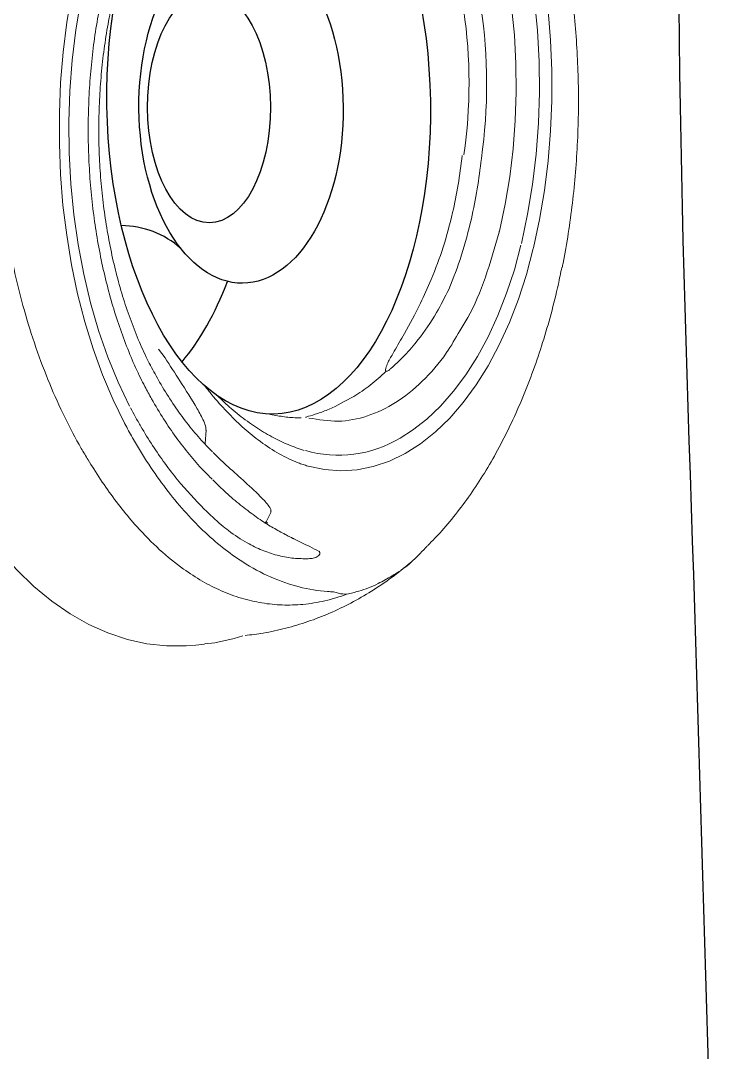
# Model space of a CAD drawing. Extents: x 403 to 503, y 484 to 637.
# Drawn here: x 417.71 to 420.899, y 536.238 to 541.022 of the extents above; entities that cross this region are included whole.
import ezdxf

# ---------------------------------------------------------------- set-up
doc = ezdxf.new("R2010")
doc.units = 0
doc.header["$MEASUREMENT"] = 0
doc.linetypes.add('SLD-Solid', pattern=[0])
doc.layers.add('1', color=4, linetype='Continuous')
doc.layers.add('DIM', color=3, linetype='Continuous')

# ---------------------------------------------------------------- blocks, each defined once
blk = doc.blocks.new('DIRECTIONAL JET1')
at = {"layer": '1', "color": 3, "linetype": 'SLD-Solid', "lineweight": 15}
for p, q in [((-1.1972, 0.0861), (-1.1958, 0.0869)), ((-1.1209, 0.0482), (-1.1615, 0.0186)), ((-2.4938, -0.1237), (-2.4894, -0.1644)), ((-1.4963, -0.1713), (-1.5588, -0.1672)), ((-1.9218, -0.4497), (-1.9249, -0.4553)), ((-1.8792, -0.4719), (-1.9218, -0.4497)), ((-1.221, -1.0183), (-1.2244, -1.0062)), ((-2.032, -1.1988), (-2.0318, -1.1998)), ((-0.5783, -1.5303), (-0.5759, -1.5309)), ((-0.5759, -1.5309), (-0.5737, -1.5315)), ((-0.655, -1.6884), (-0.6519, -1.6891))]:
    blk.add_line(p, q, dxfattribs=at)
at = {"layer": '1', "color": 3, "linetype": 'SLD-Solid', "lineweight": 15, "flags": 128}
for points in [[(-1.8637, 0.9268), (-1.9654, 0.8567), (-2.0591, 0.783), (-2.1447, 0.706), (-2.2216, 0.6261), (-2.2895, 0.5435), (-2.3483, 0.4586), (-2.3977, 0.3717), (-2.4374, 0.2831), (-2.4673, 0.1934), (-2.4873, 0.1026), (-2.4974, 0.0114), (-2.4974, -0.0801), (-2.4938, -0.1237)], [(-1.4652, 0.2062), (-1.3561, 0.2593), (-1.2409, 0.3078), (-1.1201, 0.3516), (-0.9942, 0.3903), (-0.864, 0.4238), (-0.73, 0.452), (-0.5929, 0.4746), (-0.4534, 0.4917), (-0.3121, 0.503), (-0.1698, 0.5086), (-0.0272, 0.5084), (0.115, 0.5025), (0.2561, 0.4907), (0.3955, 0.4733), (0.5324, 0.4503), (0.6662, 0.4218)], [(-1.3859, 0.1826), (-1.275, 0.2356), (-1.1577, 0.2837), (-1.0344, 0.3266), (-0.9059, 0.364), (-0.7729, 0.3958), (-0.6362, 0.4217), (-0.4966, 0.4417), (-0.3547, 0.4557), (-0.2114, 0.4634), (-0.0675, 0.465), (0.0761, 0.4603), (0.2188, 0.4495), (0.3597, 0.4326), (0.498, 0.4096), (0.6329, 0.3807)], [(-2.4882, -0.1643), (-2.483, -0.2119), (-2.463, -0.3024), (-2.4509, -0.3424)], [(-1.6637, -0.6448), (-1.6797, -0.7201), (-1.6854, -0.7958), (-1.6808, -0.8716), (-1.6658, -0.947), (-1.6406, -1.0214), (-1.6053, -1.0945), (-1.5601, -1.1657), (-1.5053, -1.2347), (-1.4413, -1.3009), (-1.3684, -1.364), (-1.2872, -1.4236), (-1.198, -1.4793), (-1.1016, -1.5308), (-0.9984, -1.5777), (-0.8891, -1.6198), (-0.7744, -1.6567), (-0.655, -1.6884)], [(-0.6396, -1.6314), (-0.7531, -1.6007), (-0.862, -1.5649), (-0.9658, -1.5243), (-1.0637, -1.4791), (-1.1552, -1.4296), (-1.2396, -1.3762), (-1.3165, -1.319), (-1.3853, -1.2585), (-1.4457, -1.1951), (-1.4973, -1.1292), (-1.5343, -1.071)], [(-0.5737, -1.5315), (-0.4495, -1.5582), (-0.3223, -1.5795), (-0.1926, -1.5952), (-0.0613, -1.6052), (0.071, -1.6096), (0.2034, -1.6082), (0.3354, -1.6011), (0.466, -1.5883), (0.5946, -1.5699), (0.7204, -1.546), (0.8428, -1.5167), (0.9611, -1.4822), (1.0745, -1.4427), (1.1825, -1.3983), (1.2844, -1.3495)], [(-0.6519, -1.6891), (-0.5202, -1.7172), (-0.3855, -1.7399), (-0.2484, -1.757), (-0.1095, -1.7685), (0.0305, -1.7744), (0.1708, -1.7746), (0.3108, -1.7691), (0.4498, -1.7579), (0.5871, -1.7412), (0.722, -1.7189), (0.8539, -1.6911), (0.9821, -1.6581), (1.1059, -1.62), (1.2248, -1.577), (1.3382, -1.5292), (1.4455, -1.477)], [(1.3784, -1.4403), (1.2771, -1.4884), (1.1597, -1.5365), (1.0364, -1.5793), (0.9079, -1.6168), (0.775, -1.6486), (0.6383, -1.6745), (0.4986, -1.6945), (0.3567, -1.7084), (0.2134, -1.7162), (0.0696, -1.7178), (-0.0741, -1.7131), (-0.2168, -1.7023), (-0.3577, -1.6853), (-0.4959, -1.6624), (-0.6309, -1.6335)]]:
    blk.add_lwpolyline(points, dxfattribs=at)
at = {"layer": '1', "color": 3}
blk.add_arc((-0.9677, 0.2243), 0.4195, 318.4453, 359.5469, dxfattribs=at)
at = {"layer": '1', "color": 3, "linetype": 'SLD-Solid', "lineweight": 15}
for centre, radius, start, end in [((-1.5127, -0.1738), 0.0167, 8.8966, 15.6387), ((-1.9299, -0.4655), 0.0114, 64.2074, 105.6493), ((-1.9269, -0.4603), 0.0118, 64.5365, 101.0103), ((-1.9261, -0.4589), 0.0111, 63.939, 103.5501), ((-1.9059, -0.4609), 0.0195, 141.9529, 144.6559), ((-1.8666, -0.4818), 0.0161, 138.7628, 141.8992), ((-1.0544, -0.7846), 0.5588, 164.1371, 210.8307), ((-2.0613, -0.7003), 0.0047, 55.5764, 63.9577), ((0.112, 0.9134), 2.3041, 261.7068, 295.0638), ((0.1071, 0.9886), 2.4608, 261.9443, 294.8263)]:
    blk.add_arc(centre, radius, start, end, dxfattribs=at)
at = {"layer": '1', "color": 3}
for centre, major_axis, ratio in [((0.0177, -0.4617), (-1.4397, -0.0234), 0.520649), ((-0.0035, -0.3338), (-0.8119, -0.0072), 0.583141), ((0.0001, -0.1851), (-0.5359, -0.0018), 0.531388)]:
    blk.add_ellipse(centre, major_axis=major_axis, ratio=ratio, dxfattribs=at)
blk.add_ellipse((0.0536, 0.3408), major_axis=(-1.4397, -0.0234), ratio=0.520649, start_param=0.532853, end_param=0.921624, dxfattribs=at)
at = {"layer": '1', "color": 3, "linetype": 'SLD-Solid', "lineweight": 15}
for points, knots in [([(-1.6352, 0.3749), (-1.6173, 0.3857), (-1.5542, 0.4237), (-1.4384, 0.4848), (-1.2823, 0.5552), (-1.1152, 0.6183), (-0.9494, 0.67), (-0.7893, 0.7111), (-0.6358, 0.7434), (-0.478, 0.7696), (-0.3072, 0.7906), (-0.1247, 0.8046), (0.0704, 0.8101), (0.267, 0.8059), (0.4477, 0.7929), (0.6104, 0.7742), (0.7062, 0.7583), (0.7542, 0.7504)], [0, 0, 0, 0, 0.029367, 0.103767, 0.178168, 0.254729, 0.331291, 0.393306, 0.455321, 0.518568, 0.581815, 0.656275, 0.730735, 0.807359, 0.883982, 0.94187, 1, 1, 1, 1]), ([(-2.2579, -0.8246), (-2.269, -0.7907), (-2.2912, -0.7225), (-2.3065, -0.6224), (-2.3096, -0.5246), (-2.3, -0.4292), (-2.2779, -0.3349), (-2.2438, -0.2425), (-2.1985, -0.1529), (-2.1366, -0.0572), (-2.0538, 0.0447), (-1.9336, 0.1631), (-1.8054, 0.2642), (-1.6966, 0.337), (-1.6492, 0.3663), (-1.6352, 0.3749)], [0, 0, 0, 0, 0.075379, 0.151309, 0.223329, 0.29535, 0.369104, 0.442862, 0.514729, 0.586967, 0.682119, 0.778071, 0.907999, 0.972873, 1, 1, 1, 1]), ([(-1.2941, 0.1124), (-1.2811, 0.1191), (-1.2373, 0.1415), (-1.1586, 0.1769), (-1.0564, 0.2171), (-0.9493, 0.253), (-0.838, 0.2847), (-0.7229, 0.3118), (-0.6046, 0.3343), (-0.4839, 0.352), (-0.3612, 0.3649), (-0.2372, 0.3727), (-0.1125, 0.3756), (0.0123, 0.3735), (0.1364, 0.3663), (0.2594, 0.3542), (0.3805, 0.3372), (0.489, 0.3175), (0.5559, 0.3021), (0.5844, 0.2955)], [0, 0, 0, 0, 0.026275, 0.087966, 0.149698, 0.211464, 0.273267, 0.335105, 0.396973, 0.458867, 0.520782, 0.582712, 0.644652, 0.706595, 0.768535, 0.830464, 0.892377, 0.954267, 1, 1, 1, 1]), ([(-1.196, 0.0866), (-1.1833, 0.0931), (-1.141, 0.1145), (-1.065, 0.1482), (-0.9662, 0.1861), (-0.8627, 0.2199), (-0.7549, 0.2493), (-0.6436, 0.2741), (-0.5293, 0.2943), (-0.4127, 0.3097), (-0.2943, 0.3202), (-0.1749, 0.3257), (-0.0551, 0.3261), (0.0644, 0.3216), (0.1831, 0.3121), (0.3001, 0.2977), (0.4129, 0.2788), (0.4915, 0.2621), (0.532, 0.2524), (0.5377, 0.251)], [0, 0, 0, 0, 0.027554, 0.091746, 0.155986, 0.220267, 0.284591, 0.348954, 0.413352, 0.477778, 0.542227, 0.606691, 0.671163, 0.735636, 0.8001, 0.864548, 0.928972, 0.98997, 1, 1, 1, 1]), ([(-2.2467, -0.7631), (-2.2464, -0.7537), (-2.2443, -0.7005), (-2.2279, -0.6027), (-2.1818, -0.4707), (-2.1178, -0.3521), (-2.0429, -0.2477), (-1.9636, -0.1568), (-1.8722, -0.069), (-1.7698, 0.0152), (-1.6564, 0.0949), (-1.5543, 0.158), (-1.4887, 0.1935), (-1.4669, 0.2053)], [0, 0, 0, 0, 0.026712, 0.151413, 0.276447, 0.401159, 0.493498, 0.585836, 0.678075, 0.770318, 0.862284, 0.954116, 1, 1, 1, 1]), ([(-1.4669, 0.2053), (-1.4668, 0.2053), (-1.4666, 0.2055), (-1.4664, 0.2056), (-1.4662, 0.2057)], [0, 0, 0, 0, 0.154805, 1, 1, 1, 1]), ([(-1.4662, 0.2057), (-1.4662, 0.2057), (-1.4658, 0.2059), (-1.4655, 0.2061), (-1.4652, 0.2062)], [0, 0, 0, 0, 0.109067, 1, 1, 1, 1]), ([(-1.8627, -0.1633), (-1.8193, -0.1215), (-1.7542, -0.0586), (-1.6511, 0.0199), (-1.5687, 0.0767), (-1.4953, 0.122), (-1.4363, 0.1557), (-1.4071, 0.1714), (-1.3936, 0.1786)], [0, 0, 0, 0, 0.337008, 0.50583, 0.674678, 0.843513, 0.927915, 1, 1, 1, 1]), ([(-1.7247, -0.2006), (-1.7109, -0.1862), (-1.6759, -0.1499), (-1.6112, -0.0939), (-1.5321, -0.0327), (-1.4455, 0.0257), (-1.3665, 0.0738), (-1.314, 0.1015), (-1.2949, 0.1117)], [0, 0, 0, 0, 0.125672, 0.317663, 0.508626, 0.698715, 0.890112, 1, 1, 1, 1]), ([(-1.5968, -0.2013), (-1.5929, -0.1971), (-1.5693, -0.1717), (-1.5185, -0.1268), (-1.4449, -0.0673), (-1.3633, -0.0104), (-1.2812, 0.0409), (-1.2231, 0.0719), (-1.1969, 0.0859)], [0, 0, 0, 0, 0.039608, 0.239952, 0.439301, 0.636256, 0.836536, 1, 1, 1, 1]), ([(-1.1615, 0.0186), (-1.1974, -0.0045), (-1.2774, -0.056), (-1.3729, -0.1174), (-1.4443, -0.1561), (-1.4777, -0.1702), (-1.4925, -0.1711), (-1.4963, -0.1713)], [0, 0, 0, 0, 0.322327, 0.718503, 0.892265, 0.972127, 1, 1, 1, 1]), ([(-2.0934, -0.637), (-2.0929, -0.6145), (-2.0918, -0.5697), (-2.0783, -0.5007), (-2.0552, -0.4313), (-2.0185, -0.356), (-1.977, -0.2929), (-1.9246, -0.2264), (-1.8884, -0.1896), (-1.8629, -0.1635)], [0, 0, 0, 0, 0.144102, 0.288177, 0.431944, 0.575712, 0.757525, 0.828809, 1, 1, 1, 1]), ([(-1.2923, -0.1663), (-1.306, -0.1768), (-1.348, -0.2101), (-1.4126, -0.2677), (-1.4831, -0.3394), (-1.5473, -0.4169), (-1.6031, -0.5), (-1.6358, -0.5661), (-1.6527, -0.6101), (-1.6587, -0.6284), (-1.6622, -0.6394), (-1.6632, -0.643), (-1.6632, -0.643)], [0.1589519, 0.1589519, 0.1589519, 0.1589519, 0.2189082, 0.346758, 0.4751575, 0.6035615, 0.754596, 0.905669, 0.9433962, 0.9811215, 0.9999977, 1, 1, 1, 1]), ([(-1.9654, -0.5108), (-1.955, -0.4921), (-1.933, -0.4524), (-1.89, -0.3897), (-1.8383, -0.3232), (-1.7846, -0.261), (-1.7449, -0.2205), (-1.7278, -0.203)], [0, 0, 0, 0, 0.193412, 0.408503, 0.621237, 0.836748, 1, 1, 1, 1]), ([(-1.667, -0.2737), (-1.6668, -0.2736), (-1.6481, -0.2518), (-1.6252, -0.2286), (-1.6014, -0.2051), (-1.6003, -0.204)], [0, 0, 0, 0, 0.006401, 0.954168, 1, 1, 1, 1]), ([(-1.5905, -0.6271), (-1.5905, -0.6271), (-1.5868, -0.6146), (-1.5787, -0.5895), (-1.5592, -0.5392), (-1.5351, -0.4886), (-1.4992, -0.4256), (-1.4575, -0.3628), (-1.4003, -0.291), (-1.358, -0.2448), (-1.3366, -0.2234)], [0, 0, 0, 0, 0.0000306, 0.0744962, 0.1489695, 0.2980039, 0.3724874, 0.5215575, 0.6706687, 0.804032, 0.804032, 0.804032, 0.804032]), ([(-1.8787, -0.4712), (-1.8779, -0.4716), (-1.877, -0.472), (-1.8751, -0.4725), (-1.8721, -0.4729), (-1.8647, -0.4717), (-1.842, -0.4602), (-1.8004, -0.42), (-1.7399, -0.3558), (-1.6906, -0.3003), (-1.6669, -0.2737)], [0, 0, 0, 0, 0.006241, 0.007227, 0.014587, 0.028589, 0.070449, 0.262258, 0.646421, 1, 1, 1, 1]), ([(-2.4492, -0.3522), (-2.4459, -0.3804), (-2.4385, -0.444), (-2.4167, -0.5415), (-2.386, -0.6444), (-2.3468, -0.7453), (-2.2996, -0.8438), (-2.2442, -0.9398), (-2.1819, -1.0324), (-2.1347, -1.0906), (-2.1112, -1.1194)], [0, 0, 0, 0, 0.1000144, 0.225756, 0.3519621, 0.4790519, 0.6074395, 0.7375219, 0.8696622, 1, 1, 1, 1]), ([(-1.4362, -0.5434), (-1.4332, -0.5219), (-1.4294, -0.4946), (-1.423, -0.467), (-1.4216, -0.4611)], [0, 0, 0, 0, 0.3572691, 0.4544643, 0.4544643, 0.4544643, 0.4544643]), ([(-2.001, -0.5789), (-2.0006, -0.5781), (-1.9995, -0.5757), (-1.9975, -0.5718), (-1.9943, -0.5655), (-1.9886, -0.5544), (-1.979, -0.5358), (-1.9706, -0.52), (-1.9656, -0.5107)], [0, 0, 0, 0, 0.035919, 0.106555, 0.177195, 0.318487, 0.601091, 1, 1, 1, 1]), ([(-1.4362, -0.5438), (-1.4373, -0.5536), (-1.4397, -0.5767), (-1.4397, -0.5996), (-1.4398, -0.6128)], [0, 0, 0, 0, 0.42371, 1, 1, 1, 1]), ([(-2.0592, -0.696), (-2.0518, -0.6816), (-2.0322, -0.6436), (-2.013, -0.6037), (-2.001, -0.5789)], [0, 0, 0, 0, 0.379141, 1, 1, 1, 1]), ([(-2.0586, -0.6964), (-2.0593, -0.6968), (-2.0609, -0.6977), (-2.0635, -0.6988), (-2.0666, -0.6995), (-2.0703, -0.6994), (-2.0769, -0.6969), (-2.0849, -0.6869), (-2.0913, -0.669), (-2.093, -0.6505), (-2.0933, -0.6397), (-2.0934, -0.637)], [0, 0, 0, 0, 0.01602, 0.035445, 0.054871, 0.08078, 0.12717, 0.274887, 0.583806, 0.893992, 1, 1, 1, 1]), ([(-1.4407, -0.6484), (-1.4483, -0.6936), (-1.4633, -0.784), (-1.4366, -0.92), (-1.3749, -1.0519), (-1.2747, -1.1754), (-1.1614, -1.276), (-1.0707, -1.3281), (-1.0358, -1.3481)], [0, 0, 0, 0, 0.177735, 0.35547, 0.533205, 0.71094, 0.888675, 1, 1, 1, 1]), ([(-1.4389, -0.6353), (-1.4389, -0.6353), (-1.4384, -0.6335), (-1.4363, -0.6333), (-1.4314, -0.6514), (-1.4202, -0.6881), (-1.3948, -0.7585), (-1.3622, -0.8171), (-1.3405, -0.8561)], [0, 0, 0, 0, 0.000257, 0.036334, 0.144253, 0.358235, 0.572789, 1, 1, 1, 1]), ([(-2.2579, -0.8246), (-2.2573, -0.8117), (-2.2564, -0.7922), (-2.2492, -0.7704), (-2.2467, -0.7631)], [0, 0, 0, 0, 0.664107, 1, 1, 1, 1]), ([(-2.1717, -1.0339), (-2.1844, -1.0126), (-2.2139, -0.9634), (-2.241, -0.8925), (-2.2533, -0.843), (-2.2579, -0.8246)], [0, 0, 0, 0, 0.32393, 0.749492, 1, 1, 1, 1]), ([(-1.3405, -0.8561), (-1.324, -0.8819), (-1.2907, -0.9336), (-1.2464, -0.9821), (-1.2241, -1.0064)], [0, 0, 0, 0, 0.4978509, 1, 1, 1, 1]), ([(-1.2241, -1.0059), (-1.2241, -1.0059), (-1.222, -1.0041), (-1.2152, -1.003), (-1.1998, -1.0072), (-1.1717, -1.0205), (-1.1218, -1.0491), (-1.0354, -1.0996), (-0.9245, -1.1593), (-0.8351, -1.1989), (-0.7977, -1.2156)], [0, 0, 0, 0, 0.0002, 0.025236, 0.067323, 0.141073, 0.266748, 0.470502, 0.778091, 1, 1, 1, 1]), ([(-2.0348, -1.1969), (-2.0576, -1.1753), (-2.1043, -1.1312), (-2.1489, -1.0753), (-2.1679, -1.0407), (-2.1717, -1.0339)], [0, 0, 0, 0, 0.434001, 0.888952, 1, 1, 1, 1]), ([(-0.8442, -1.2968), (-0.8806, -1.2784), (-0.9668, -1.2348), (-1.0677, -1.1652), (-1.1415, -1.1016), (-1.1816, -1.0609), (-1.203, -1.0375), (-1.2142, -1.0246), (-1.2191, -1.0196), (-1.2208, -1.0179)], [0, 0, 0, 0, 0.230758, 0.545346, 0.74943, 0.872578, 0.942678, 0.980397, 1, 1, 1, 1]), ([(-2.0325, -1.1993), (-2.0099, -1.2213), (-1.9611, -1.2688), (-1.8775, -1.3374), (-1.7839, -1.4058), (-1.6836, -1.4703), (-1.5768, -1.5311), (-1.4637, -1.588), (-1.3448, -1.6407), (-1.2204, -1.6891), (-1.0913, -1.7328), (-0.9577, -1.7715), (-0.8412, -1.801), (-0.7684, -1.8154), (-0.7424, -1.8206)], [0, 0, 0, 0, 0.074591, 0.161112, 0.246996, 0.333324, 0.42023, 0.507675, 0.595605, 0.683955, 0.772643, 0.861576, 0.950652, 1, 1, 1, 1]), ([(-0.7977, -1.2156), (-0.7489, -1.2349), (-0.6506, -1.274), (-0.5427, -1.301), (-0.4883, -1.3147)], [0, 0, 0, 0, 0.496249, 1, 1, 1, 1]), ([(-0.5168, -1.4014), (-0.5735, -1.3873), (-0.6878, -1.3588), (-0.7918, -1.3175), (-0.8442, -1.2968)], [0, 0, 0, 0, 0.496228, 1, 1, 1, 1]), ([(-0.4883, -1.3147), (-0.4452, -1.3238), (-0.3588, -1.342), (-0.269, -1.3532), (-0.2239, -1.3588)], [0, 0, 0, 0, 0.497728, 1, 1, 1, 1]), ([(-1.0358, -1.3481), (-1.016, -1.3606), (-0.943, -1.4065), (-0.7901, -1.4703), (-0.6489, -1.5099), (-0.5783, -1.5297)], [0, 0, 0, 0, 0.157416, 0.578708, 1, 1, 1, 1]), ([(-0.2377, -1.4479), (-0.2849, -1.4421), (-0.3796, -1.4304), (-0.4709, -1.4111), (-0.5168, -1.4014)], [0, 0, 0, 0, 0.4977301, 1, 1, 1, 1]), ([(-0.7432, -1.8223), (-0.7364, -1.8237), (-0.6844, -1.835), (-0.5845, -1.8513), (-0.4438, -1.8709), (-0.3009, -1.8851), (-0.1568, -1.8944), (-0.0122, -1.8985), (0.1323, -1.8975), (0.2758, -1.8914), (0.4177, -1.8801), (0.5573, -1.8638), (0.694, -1.8424), (0.8275, -1.8162), (0.9581, -1.7851), (1.0858, -1.7491), (1.2102, -1.7083), (1.3308, -1.6628), (1.4466, -1.6125), (1.546, -1.5644), (1.604, -1.5312), (1.6274, -1.5179)], [0, 0, 0, 0, 0.008425, 0.064388, 0.120568, 0.17691, 0.233345, 0.289786, 0.346148, 0.402364, 0.458374, 0.514135, 0.569591, 0.624664, 0.679957, 0.735663, 0.791743, 0.848146, 0.904805, 0.961644, 1, 1, 1, 1])]:
    blk.add_open_spline(points, degree=3, knots=knots, dxfattribs=at)
blk = doc.blocks.new('GRANDEE')
at = {"layer": '1', "color": 2, "linetype": 'Continuous'}
blk.add_lwpolyline([(17.7406, 40.4353), (17.7424, 40.2803), (17.7445, 40.1252), (17.747, 39.9702), (17.7498, 39.8152), (17.7529, 39.6602), (17.7563, 39.5052), (17.7601, 39.3502), (17.7641, 39.1952), (17.7685, 39.0402), (17.7731, 38.8852), (17.7779, 38.7302), (17.7829, 38.5753), (17.788, 38.4203), (17.7931, 38.2653), (17.7982, 38.1104), (17.8032, 37.9554), (17.8081, 37.8004), (17.813, 37.6455), (17.8179, 37.4905), (17.8227, 37.3355), (17.8275, 37.1805), (17.8322, 37.0256), (17.837, 36.8706), (17.8416, 36.7156), (17.8463, 36.5607), (17.8509, 36.4057), (17.8554, 36.2507), (17.86, 36.0957), (17.8645, 35.9408), (17.8689, 35.7858), (17.8733, 35.6308), (17.8777, 35.4759)], dxfattribs=at)
at = {"layer": 'DIM', "rotation": 90}
blk.add_blockref('DIRECTIONAL JET1', (15.3776, 39.9672), dxfattribs=at)

msp = doc.modelspace()

# ---------------------------------------------------------------- block references
at = {"layer": '1'}
msp.add_blockref('GRANDEE', (403.0209, 500.6528), dxfattribs=at)

doc.saveas('drawing.dxf')
